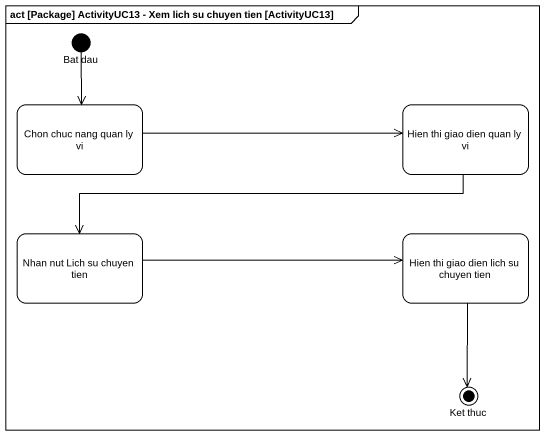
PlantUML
@startuml
mainframe act [Package] ActivityUC13 - Xem lich su chuyen tien [ActivityUC13]
hide empty description
state "Bat dau" as Bat_dau <<start>> #FFFFFF
state "Chon chuc nang quan ly vi" as Chon_chuc_nang_quan_ly_vi #FFFFFF
state "Hien thi giao dien quan ly vi" as Hien_thi_giao_dien_quan_ly #FFFFFF
state "Nhan nut Lich su chuyen tien" as Nhan_nut_Lich_su_chuyen_tien #FFFFFF
state "Hien thi giao dien lich su chuyen tien" as Hien_thi_giao_dien_lich_su #FFFFFF
state "Ket thuc" as Ket_thuc <<end>> #FFFFFF
Bat_dau --> Chon_chuc_nang_quan_ly_vi
Chon_chuc_nang_quan_ly_vi -right-> Hien_thi_giao_dien_quan_ly
Hien_thi_giao_dien_quan_ly -left-> Nhan_nut_Lich_su_chuyen_tien
Nhan_nut_Lich_su_chuyen_tien -right-> Hien_thi_giao_dien_lich_su
Hien_thi_giao_dien_lich_su --> Ket_thuc
@enduml
